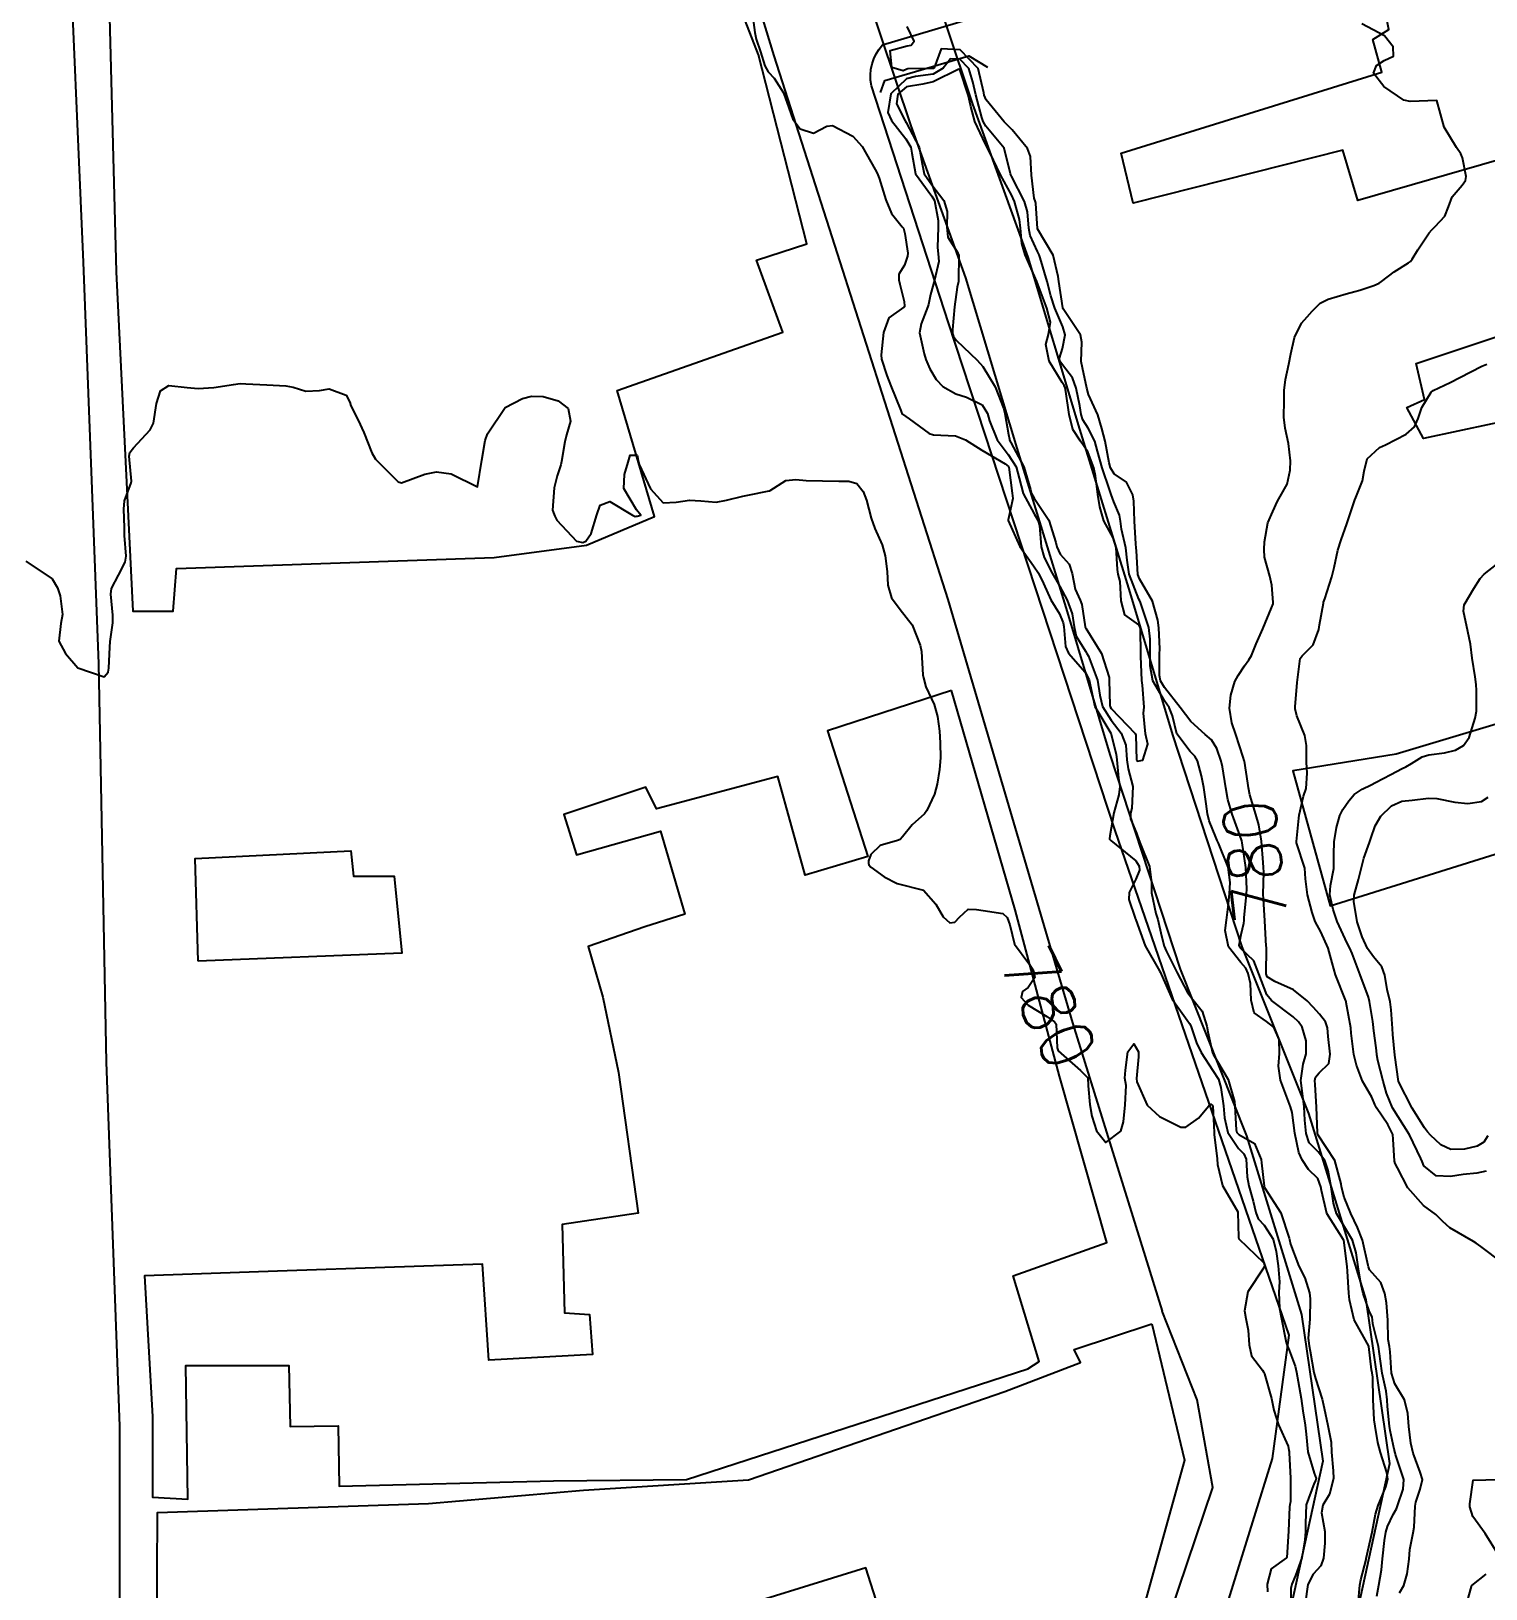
# Model space of a CAD drawing. Header units: metres. Extents: x 307586 to 320046, y 7427249 to 7434250.
# Drawn here: x 319036.6 to 319146.4, y 7428561.8 to 7428679.3 of the extents above; entities that cross this region are included whole.
import ezdxf
from ezdxf.enums import TextEntityAlignment as Align

# ---------------------------------------------------------------- set-up
doc = ezdxf.new("R2010")
doc.units = ezdxf.units.M
doc.header["$MEASUREMENT"] = 0
for name, color, linetype in [('Cotas', 45, 'Continuous'), ('Curvas de Nivel 1m', 11, 'Continuous'), ('Curvas de Nivel 5m', 15, 'Continuous'), ('Edificações', 30, 'Continuous'), ('Hidrografia', 140, 'Continuous'), ('Pontes_Viadutos_Tubos', 190, 'Continuous'), ('Vias Primárias', 230, 'Continuous'), ('Vias Secundárias', 230, 'Continuous')]:
    doc.layers.add(name, color=color, linetype=linetype)
doc.styles.add('Style-STANDARD', font='STANDARD.shx')

msp = doc.modelspace()

# ---------------------------------------------------------------- linework, layer by layer
at = {"layer": 'Curvas de Nivel 1m', "flags": 128}
for points, elevation in [([(319091.02, 7428680.67), (319091.23, 7428679.16), (319091.33, 7428678.66), (319091.66, 7428677.7), (319091.97, 7428676.65), (319092.24, 7428676.2), (319092.68, 7428675.72), (319093.39, 7428674.63), (319093.79, 7428673.5), (319094.1, 7428672.63), (319094.64, 7428671.91), (319095.66, 7428671.58), (319096.65, 7428672.11), (319097.08, 7428672.16), (319098.63, 7428671.36), (319099.32, 7428670.56), (319100.3, 7428668.85), (319100.46, 7428668.55), (319100.6, 7428668.18), (319101.1, 7428666.54), (319101.55, 7428665.52), (319102.33, 7428664.52), (319102.44, 7428664.41), (319102.55, 7428664.01), (319102.76, 7428662.52), (319102.74, 7428662.31), (319102.52, 7428661.63), (319102.09, 7428660.94), (319102.1, 7428660.53), (319102.17, 7428660.2), (319102.49, 7428658.89), (319102.52, 7428658.52), (319102.51, 7428658.49), (319102.48, 7428658.46), (319101.34, 7428657.66), (319100.93, 7428656.54), (319100.75, 7428654.86), (319100.78, 7428654.54), (319101.18, 7428653.3), (319101.49, 7428652.53), (319102.24, 7428650.66), (319102.29, 7428650.52), (319102.32, 7428650.46), (319102.38, 7428650.39), (319102.87, 7428650.03), (319104.37, 7428648.92), (319104.7, 7428648.83), (319106.37, 7428648.75), (319107.12, 7428648.46), (319108.35, 7428647.68), (319110.11, 7428646.65), (319110.33, 7428646.46), (319110.36, 7428646.42), (319110.38, 7428646.38), (319110.65, 7428644.42), (319110.7, 7428644.03), (319110.33, 7428642.42), (319110.33, 7428642.38), (319111.21, 7428640.41), (319112.25, 7428638.95), (319112.62, 7428638.4), (319113.01, 7428637.62), (319113.55, 7428636.39), (319114.2, 7428635.32), (319114.48, 7428634.66), (319114.53, 7428634.37), (319114.66, 7428632.86), (319114.89, 7428632.37), (319116.15, 7428630.94), (319116.45, 7428630.35), (319116.52, 7428629.97), (319116.87, 7428628.34), (319118.09, 7428626.34), (319118.5, 7428624.74), (319118.54, 7428624.32), (319118.66, 7428622.93), (319118.76, 7428622.32), (319118.69, 7428621.67), (319118.3, 7428620.33), (319118.01, 7428618.59), (319117.98, 7428618.36), (319117.98, 7428618.33), (319118, 7428618.31), (319118.08, 7428618.25), (319119.98, 7428616.71), (319120.23, 7428616.3), (319120.25, 7428616.01), (319119.96, 7428615.33), (319119.47, 7428614.31), (319119.44, 7428613.8), (319119.93, 7428612.39), (319119.96, 7428612.3), (319119.97, 7428612.26), (319120.68, 7428610.29), (319121.75, 7428608.42), (319121.84, 7428608.28), (319121.88, 7428608.16), (319122.72, 7428606.27), (319123.84, 7428604.7), (319124.03, 7428604.45), (319124.12, 7428604.26), (319124.56, 7428602.99), (319124.9, 7428602.24), (319125.79, 7428600.9), (319126.2, 7428600.23), (319126.39, 7428599.61), (319126.58, 7428598.22), (319126.65, 7428597.32), (319126.9, 7428596.22), (319127.72, 7428595.01), (319128.13, 7428594.61), (319128.29, 7428594.2), (319128.38, 7428592.88), (319128.5, 7428592.2), (319128.83, 7428591.04), (319129.02, 7428590.19), (319129.2, 7428589.72), (319129.65, 7428589.22), (319130.32, 7428588.17), (319130.55, 7428587.25), (319130.71, 7428586.17), (319130.8, 7428584.97), (319130.75, 7428584.17), (319130.8, 7428582.95), (319130.95, 7428582.17), (319131.32, 7428580.39), (319131.39, 7428580.16), (319131.54, 7428579.8), (319131.99, 7428578.61), (319132.09, 7428578.15), (319132.23, 7428577.43), (319132.45, 7428576.15), (319132.57, 7428575.23), (319132.75, 7428574.14), (319132.81, 7428573.48), (319132.94, 7428572.14), (319133.43, 7428570.53), (319133.57, 7428570.13), (319133.55, 7428570), (319133.42, 7428569.77), (319132.83, 7428568.14), (319132.76, 7428566.76), (319132.77, 7428566.14), (319132.73, 7428565.5), (319132.5, 7428564.14), (319132.01, 7428562.82), (319131.73, 7428562.15), (319131.66, 7428561.82), (319131.68, 7428560.15)], 779), ([(319138.15, 7428561.25), (319138.3, 7428562.08), (319138.5, 7428563.23), (319138.59, 7428564.07), (319138.73, 7428565.44), (319138.83, 7428566.07), (319138.95, 7428566.5), (319139.39, 7428567.41), (319139.63, 7428567.83), (319139.72, 7428568.06), (319140.14, 7428569.33), (319140.18, 7428570.05), (319139.57, 7428571.94), (319139.53, 7428572.06), (319139.46, 7428572.34), (319139.16, 7428573.75), (319139.11, 7428574.07), (319138.97, 7428575.55), (319138.94, 7428576.07), (319138.85, 7428576.72), (319138.56, 7428578.07), (319138.44, 7428578.98), (319138.28, 7428580.08), (319137.85, 7428581.8), (319137.82, 7428582.09), (319137.79, 7428582.3), (319137.58, 7428582.77), (319137.11, 7428584.09), (319136.98, 7428584.72), (319136.74, 7428586.1), (319136.59, 7428587.14), (319136.32, 7428588.1), (319135.65, 7428589.22), (319135.11, 7428590.12), (319134.89, 7428590.9), (319134.7, 7428592.12), (319134.47, 7428593.36), (319134.23, 7428594.12), (319133.72, 7428594.77), (319133.04, 7428595.45), (319132.81, 7428596.14), (319132.73, 7428597.16), (319132.67, 7428598.15), (319132.58, 7428598.96), (319132.43, 7428600.15), (319132.59, 7428601.36), (319132.82, 7428602.14), (319132.82, 7428603.14), (319132.52, 7428604.15), (319132.25, 7428604.57), (319131.84, 7428604.95), (319130.2, 7428606.18), (319129.86, 7428606.6), (319129.24, 7428608.19), (319128.87, 7428609.17), (319127.9, 7428610.09), (319127.79, 7428610.21), (319127.76, 7428610.35), (319127.92, 7428611.14), (319128.12, 7428612.01), (319128.14, 7428612.21), (319128.14, 7428612.41), (319128.33, 7428614.2), (319128.35, 7428614.6), (319128.28, 7428616.21), (319128, 7428618.06), (319127.96, 7428618.21), (319127.94, 7428618.28), (319127.23, 7428620.22), (319126.92, 7428621.34), (319126.75, 7428622.22), (319126.51, 7428623.79), (319126.41, 7428624.23), (319126.08, 7428625.17), (319125.69, 7428625.84), (319125.21, 7428626.24), (319124.11, 7428627.22), (319123.32, 7428628.27), (319122.14, 7428629.78), (319121.83, 7428630.28), (319121.75, 7428630.68), (319121.76, 7428632.28), (319121.77, 7428632.69), (319121.7, 7428634.28), (319121.64, 7428634.85), (319121.24, 7428636.29), (319120.24, 7428637.98), (319120.12, 7428638.3), (319120.03, 7428640.07), (319120, 7428640.3), (319119.96, 7428640.61), (319119.88, 7428642.31), (319119.82, 7428643.82), (319119.75, 7428644.31), (319119.27, 7428645.27), (319118.33, 7428645.88), (319118.05, 7428646.33), (319117.96, 7428646.71), (319117.66, 7428648.34), (319117.41, 7428649.31), (319117.11, 7428650.34), (319116.41, 7428651.88), (319116.28, 7428652.35), (319115.96, 7428653.88), (319115.84, 7428654.36), (319115.9, 7428655.81), (319115.79, 7428656.36), (319114.48, 7428658.34), (319114.46, 7428658.38), (319114.46, 7428658.41), (319114.17, 7428660.38), (319114.12, 7428660.77), (319113.73, 7428662.39), (319112.55, 7428664.37), (319112.54, 7428664.39), (319112.43, 7428666.27), (319112.4, 7428666.4), (319112.3, 7428666.68), (319112.11, 7428668.41), (319112.02, 7428669.81), (319111.8, 7428670.41), (319110.64, 7428671.82), (319110.03, 7428672.44), (319108.67, 7428674.1), (319108.53, 7428674.45), (319108.5, 7428674.63), (319108.08, 7428676.46), (319106.71, 7428677.85), (319105.28, 7428677.93), (319104.76, 7428676.5), (319104.69, 7428676.46), (319102.77, 7428676.44), (319102.69, 7428676.41), (319102.43, 7428676.27), (319101.57, 7428676.54), (319101.44, 7428677.82), (319102.72, 7428678.17), (319103.02, 7428678.21), (319103.25, 7428678.51), (319102.73, 7428679.62)], 779), ([(319136.74, 7428560.67), (319136.88, 7428562.09), (319136.94, 7428562.49), (319137.35, 7428564.02), (319137.36, 7428564.09), (319137.79, 7428566.08), (319138.05, 7428567.43), (319138.25, 7428568.08), (319138.84, 7428569.5), (319138.99, 7428570.07), (319138.92, 7428570.58), (319138.42, 7428572.08), (319138.22, 7428572.84), (319138.02, 7428574.08), (319137.96, 7428574.56), (319137.87, 7428576.08), (319137.84, 7428577.76), (319137.8, 7428578.09), (319137.76, 7428578.32), (319137.55, 7428580.09), (319137.54, 7428580.11), (319136.45, 7428582.1), (319136.08, 7428583.61), (319136.04, 7428584.11), (319135.95, 7428585.77), (319135.92, 7428586.11), (319135.66, 7428588.09), (319135.66, 7428588.11), (319135.64, 7428588.13), (319134.39, 7428590.12), (319133.98, 7428591.84), (319133.94, 7428592.13), (319133.7, 7428592.76), (319133.01, 7428593.44), (319132.53, 7428594.15), (319132.28, 7428594.71), (319131.96, 7428596.16), (319131.76, 7428597.73), (319131.65, 7428598.16), (319131.57, 7428598.36), (319130.89, 7428600.17), (319130.74, 7428601.23), (319130.82, 7428602.17), (319130.78, 7428603.22), (319130.37, 7428604.17), (319129.84, 7428604.6), (319128.89, 7428605.24), (319128.68, 7428606.2), (319128.61, 7428607.46), (319128.44, 7428608.2), (319128.28, 7428608.6), (319127.89, 7428609.05), (319126.97, 7428610.22), (319126.71, 7428611.44), (319126.8, 7428612.22), (319126.94, 7428613.23), (319127.04, 7428614.22), (319127.1, 7428615.08), (319126.93, 7428616.22), (319126.2, 7428618.03), (319126.11, 7428618.23), (319126.01, 7428618.49), (319125.5, 7428619.72), (319125.37, 7428620.24), (319125.28, 7428621), (319125.1, 7428622.24), (319124.93, 7428623.12), (319124.63, 7428624.25), (319124.42, 7428624.6), (319124.08, 7428624.94), (319123.06, 7428626.27), (319122.74, 7428627.65), (319122.48, 7428628.28), (319122.13, 7428628.78), (319121.26, 7428630.29), (319121.04, 7428631.41), (319121.05, 7428632.29), (319121.05, 7428633.43), (319120.94, 7428634.29), (319120.32, 7428636.19), (319120.27, 7428636.3), (319120.21, 7428636.43), (319119.48, 7428638.31), (319119.31, 7428639.37), (319119.21, 7428640.32), (319118.9, 7428641.71), (319118.81, 7428642.32), (319118.74, 7428642.77), (319118.31, 7428643.77), (319118.1, 7428644.33), (319118.01, 7428644.64), (319117.44, 7428646.34), (319117.09, 7428647.61), (319116.88, 7428648.34), (319116.37, 7428649.33), (319115.97, 7428649.95), (319115.85, 7428650.36), (319115.74, 7428651.01), (319115.47, 7428652.36), (319115.2, 7428653.14), (319114.43, 7428654.1), (319114.23, 7428654.38), (319114.2, 7428654.62), (319114.44, 7428655.35), (319114.64, 7428656.38), (319114.46, 7428656.97), (319113.87, 7428658.39), (319113.56, 7428659.32), (319113.28, 7428660.39), (319112.75, 7428662.17), (319112.67, 7428662.4), (319112.54, 7428662.66), (319111.99, 7428663.85), (319111.89, 7428664.41), (319111.8, 7428665.64), (319111.57, 7428666.42), (319110.6, 7428668.33), (319110.55, 7428668.43), (319110.52, 7428668.52), (319110.03, 7428670.44), (319108.65, 7428672.11), (319108.45, 7428672.45), (319108.36, 7428672.75), (319107.91, 7428674.46), (319107.68, 7428675.46), (319107.38, 7428676.46), (319106.7, 7428677.15), (319105.99, 7428677.19), (319105.44, 7428676.49), (319104.69, 7428676.03), (319103.34, 7428675.86), (319102.68, 7428675.67), (319101.5, 7428674.54), (319101.26, 7428673.14), (319101.55, 7428672.54), (319102.63, 7428671.16), (319102.99, 7428670.52), (319103.07, 7428670.07), (319103.35, 7428668.51), (319104.58, 7428666.82), (319104.78, 7428666.5), (319105.07, 7428665), (319105.07, 7428664.49), (319105.01, 7428662.96), (319105.07, 7428662.49), (319105.11, 7428661.9), (319104.78, 7428660.5), (319104.49, 7428659.4), (319104.32, 7428658.67), (319104.27, 7428658.5), (319103.78, 7428657.19), (319103.66, 7428656.51), (319103.99, 7428654.95), (319104.13, 7428654.5), (319104.43, 7428653.8), (319104.91, 7428652.99), (319105.42, 7428652.48), (319106.4, 7428651.92), (319107.2, 7428651.66), (319108.39, 7428651.09), (319108.78, 7428650.45), (319108.93, 7428649.89), (319109.51, 7428648.44), (319110.35, 7428647.34), (319110.95, 7428646.41), (319111.18, 7428645.55), (319111.47, 7428644.41), (319112.3, 7428642.87), (319112.58, 7428642.4), (319112.7, 7428641.98), (319112.82, 7428640.39), (319113.06, 7428639.59), (319113.66, 7428638.39), (319114.23, 7428637.4), (319114.79, 7428636.37), (319115.16, 7428635.32), (319115.31, 7428634.36), (319115.48, 7428633.65), (319116.17, 7428632.52), (319116.28, 7428632.35), (319116.39, 7428632.13), (319117.09, 7428630.34), (319117.26, 7428629.21), (319117.45, 7428628.34), (319118.11, 7428627.31), (319118.87, 7428626.32), (319119.21, 7428625.43), (319119.29, 7428624.31), (319119.4, 7428623.64), (319119.75, 7428622.3), (319119.66, 7428620.67), (319119.58, 7428620.31), (319119.58, 7428619.86), (319120.01, 7428618.78), (319120.19, 7428618.3), (319120.33, 7428617.96), (319121, 7428616.29), (319121.16, 7428615.08), (319121.15, 7428614.29), (319121.49, 7428612.73), (319121.62, 7428612.28), (319121.91, 7428611.04), (319122.1, 7428610.28), (319122.25, 7428609.92), (319123.08, 7428608.27), (319123.86, 7428606.78), (319124.28, 7428606.25), (319124.98, 7428605.38), (319125.33, 7428604.24), (319125.41, 7428603.82), (319125.76, 7428602.23), (319125.81, 7428602.13), (319126.93, 7428600.22), (319127.42, 7428598.56), (319127.45, 7428598.21), (319127.54, 7428596.41), (319127.58, 7428596.21), (319127.73, 7428596.06), (319128.92, 7428595.39), (319129.42, 7428594.18), (319129.45, 7428593.93), (319129.66, 7428592.18), (319129.69, 7428592.08), (319130.9, 7428590.17), (319131.55, 7428588.25), (319131.57, 7428588.16), (319131.64, 7428587.8), (319132.26, 7428586.15), (319132.71, 7428585.25), (319133.07, 7428584.14), (319133.13, 7428583.68), (319133.11, 7428582.14), (319132.98, 7428580.71), (319133.04, 7428580.14), (319133.13, 7428579.73), (319133.41, 7428578.13), (319133.52, 7428577.68), (319134.02, 7428576.12), (319134.17, 7428575.44), (319134.46, 7428574.12), (319134.72, 7428572.86), (319134.74, 7428572.12), (319134.85, 7428570.7), (319134.89, 7428570.12), (319134.58, 7428568.95), (319134.07, 7428568.12), (319133.97, 7428567.54), (319134.23, 7428566.12), (319134.24, 7428565.24), (319134.13, 7428564.12), (319133.93, 7428563.54), (319133.34, 7428562.91), (319132.96, 7428562.14), (319132.74, 7428560.71)], 778), ([(319147.63, 7428586.39), (319146, 7428587.63), (319145.64, 7428587.88), (319145.45, 7428587.99), (319143.65, 7428589.02), (319143.14, 7428589.5), (319142.6, 7428590.03), (319141.67, 7428590.72), (319140.48, 7428592.05), (319139.71, 7428593.56), (319139.54, 7428593.89), (319139.48, 7428594.06), (319139.38, 7428595.71), (319139.36, 7428596.07), (319138.99, 7428596.82), (319138.12, 7428598.08), (319138, 7428598.32), (319137.77, 7428598.89), (319137.08, 7428600.1), (319136.61, 7428601.3), (319136.42, 7428602.1), (319136.22, 7428603.71), (319136.18, 7428604.11), (319135.85, 7428606.03), (319135.83, 7428606.09), (319135.83, 7428606.11), (319135.81, 7428606.15), (319135.04, 7428608.12), (319134.78, 7428609.01), (319134.47, 7428610.13), (319133.92, 7428611.34), (319133.5, 7428612.14), (319133.28, 7428612.81), (319132.93, 7428614.15), (319132.78, 7428615.34), (319132.72, 7428616.15), (319132.1, 7428618.06), (319132.08, 7428618.16), (319132.26, 7428619.92), (319132.29, 7428620.16), (319132.62, 7428621.58), (319132.81, 7428622.15), (319132.89, 7428623.32), (319132.85, 7428624.15), (319132.85, 7428625.39), (319132.73, 7428626.15), (319132.12, 7428627.65), (319131.98, 7428628.16), (319131.98, 7428628.31), (319132.14, 7428630.16), (319132.36, 7428631.97), (319132.53, 7428632.16), (319133.34, 7428632.99), (319133.77, 7428634.14), (319133.83, 7428634.51), (319134.12, 7428636.14), (319134.14, 7428636.22), (319134.22, 7428636.46), (319134.77, 7428638.13), (319134.94, 7428638.82), (319135.2, 7428640.13), (319135.47, 7428640.92), (319135.88, 7428642.12), (319136.31, 7428643.39), (319136.5, 7428643.92), (319136.57, 7428644.11), (319137.06, 7428645.37), (319137.2, 7428646.1), (319137.43, 7428647.02), (319138.36, 7428647.87), (319138.8, 7428648.08), (319140.37, 7428648.89), (319140.99, 7428649.44), (319141.28, 7428650.05), (319141.55, 7428650.9), (319142.25, 7428652.04), (319142.41, 7428652.16), (319143.68, 7428652.77), (319144.42, 7428653.16), (319146.07, 7428654), (319146.32, 7428654.11), (319146.44, 7428654.15)], 781), ([(319146.39, 7428593.3), (319145.7, 7428593.15), (319144.66, 7428593.04), (319143.7, 7428592.89), (319142.64, 7428592.96), (319141.71, 7428593.71), (319141.57, 7428594.04), (319141.48, 7428594.27), (319140.63, 7428596.05), (319139.75, 7428597.4), (319139.34, 7428598.07), (319138.89, 7428599.19), (319138.64, 7428600.08), (319138.24, 7428601.65), (319138.16, 7428602.08), (319138.12, 7428602.39), (319137.89, 7428604.09), (319137.89, 7428604.14), (319137.84, 7428604.58), (319137.61, 7428606.09), (319137.52, 7428606.43), (319136.9, 7428608.1), (319136.29, 7428609.72), (319136.11, 7428610.11), (319135.91, 7428610.49), (319135.17, 7428612.12), (319134.86, 7428613.04), (319134.61, 7428614.13), (319134.67, 7428614.84), (319134.91, 7428616.13), (319134.9, 7428617.21), (319134.93, 7428618.13), (319135.12, 7428619.23), (319135.35, 7428620.12), (319135.58, 7428620.57), (319136.04, 7428621.24), (319136.45, 7428621.7), (319137.05, 7428622.1), (319137.72, 7428622.43), (319138.06, 7428622.6), (319139.22, 7428623.22), (319140.07, 7428623.68), (319140.33, 7428623.8), (319140.77, 7428624.05), (319141.58, 7428624.55), (319142.08, 7428624.69), (319143.27, 7428624.84), (319144.09, 7428625.06), (319144.7, 7428625.4), (319145.11, 7428626), (319145.58, 7428627.46), (319145.68, 7428628), (319145.68, 7428629.54), (319145.65, 7428630), (319145.57, 7428630.58), (319145.35, 7428632), (319145.22, 7428633.04), (319145.03, 7428634.01), (319144.69, 7428635.54), (319144.75, 7428636.01), (319145.46, 7428637.23), (319145.95, 7428637.99), (319146.25, 7428638.32), (319147.17, 7428639.06)], 782), ([(319146.53, 7428595.98), (319146.23, 7428595.49), (319145.73, 7428595.18), (319144.77, 7428594.96), (319143.73, 7428594.94), (319142.99, 7428595.28), (319142.19, 7428596.03), (319141.98, 7428596.28), (319141.74, 7428596.57), (319140.82, 7428598.05), (319139.78, 7428600.06), (319139.52, 7428602.06), (319139.36, 7428603.6), (319139.33, 7428604.07), (319139.24, 7428605.46), (319139.16, 7428606.07), (319138.94, 7428607), (319138.75, 7428608.08), (319138.53, 7428608.72), (319137.9, 7428609.46), (319137.46, 7428610.09), (319137.04, 7428610.97), (319136.66, 7428612.1), (319136.41, 7428613.64), (319136.44, 7428614.11), (319136.77, 7428615.29), (319136.98, 7428616.1), (319137.18, 7428616.91), (319137.6, 7428618.09), (319137.71, 7428618.39), (319138.02, 7428619.34), (319138.46, 7428620.08), (319139.27, 7428620.84), (319140.04, 7428621.2), (319140.81, 7428621.29), (319142.04, 7428621.43), (319142.67, 7428621.41), (319144.04, 7428621.13), (319145.01, 7428621.03), (319146.04, 7428621.17), (319146.54, 7428621.5)], 783), ([(319147.36, 7428564.31), (319146.32, 7428565.98), (319145.39, 7428567.25), (319145.18, 7428567.99), (319145.17, 7428568.22), (319145.42, 7428569.99), (319147.34, 7428570.06)], 781), ([(319144.87, 7428560.44), (319145.29, 7428561.99), (319145.3, 7428562.03), (319145.33, 7428562.07), (319146.41, 7428562.91)], 781)]:
    msp.add_lwpolyline(points, dxfattribs=dict(at, elevation=elevation))
at = {"layer": 'Curvas de Nivel 1m', "elevation": 777, "flags": 128}
msp.add_lwpolyline([(319107.31, 7428674.46), (319106.69, 7428676.39), (319106.63, 7428676.41), (319104.68, 7428675.44), (319103.91, 7428675.27), (319102.68, 7428675.06), (319102.01, 7428674.53), (319101.92, 7428673.79), (319102.56, 7428672.52), (319102.65, 7428672.39), (319103.62, 7428670.51), (319103.84, 7428669.27), (319104, 7428668.51), (319104.59, 7428667.67), (319105.49, 7428666.49), (319105.74, 7428665.66), (319105.72, 7428664.48), (319105.8, 7428663.74), (319106.53, 7428662.56), (319106.6, 7428662.47), (319106.62, 7428662.38), (319106.6, 7428660.47), (319106.59, 7428660.38), (319106.5, 7428659.96), (319106.28, 7428658.47), (319106.15, 7428656.78), (319106.14, 7428656.47), (319106.22, 7428656.24), (319106.45, 7428655.95), (319107.99, 7428654.45), (319108.43, 7428653.97), (319109.35, 7428652.44), (319109.98, 7428650.85), (319110.09, 7428650.43), (319110.37, 7428648.85), (319110.44, 7428648.5), (319110.44, 7428648.43), (319110.53, 7428648.26), (319111.53, 7428646.41), (319112.02, 7428644.7), (319112.1, 7428644.4), (319112.31, 7428644.05), (319113.42, 7428642.39), (319113.93, 7428640.72), (319114, 7428640.38), (319114.26, 7428639.84), (319114.95, 7428639.07), (319115.16, 7428638.37), (319115.39, 7428637.2), (319115.77, 7428636.36), (319115.89, 7428636.03), (319116.14, 7428634.35), (319116.15, 7428634.31), (319116.19, 7428634.24), (319117.37, 7428632.34), (319117.96, 7428630.52), (319117.97, 7428630.33), (319118, 7428628.45), (319118.03, 7428628.33), (319118.12, 7428628.19), (319119.92, 7428626.3), (319119.97, 7428626.18), (319120.03, 7428624.3), (319120.04, 7428624.26), (319120.07, 7428624.22), (319120.5, 7428624.3), (319120.87, 7428625.51), (319120.69, 7428626.29), (319120.56, 7428627.85), (319120.6, 7428628.3), (319120.48, 7428629.95), (319120.43, 7428630.3), (319120.34, 7428632.13), (319120.34, 7428632.3), (319120.32, 7428634.17), (319120.31, 7428634.3), (319120.19, 7428634.49), (319119.15, 7428635.26), (319118.87, 7428636.32), (319118.78, 7428637.78), (319118.65, 7428638.32), (319118.59, 7428638.67), (319118.5, 7428640.33), (319118.27, 7428641.07), (319117.56, 7428642.34), (319117.25, 7428643.4), (319117.1, 7428644.34), (319116.93, 7428645.74), (319116.79, 7428646.35), (319116.35, 7428647.54), (319115.8, 7428648.36), (319115.22, 7428649.22), (319114.94, 7428650.37), (319114.68, 7428652.1), (319114.63, 7428652.38), (319114.57, 7428652.54), (319114.42, 7428652.77), (319113.43, 7428654.39), (319113.19, 7428655.64), (319113.39, 7428656.39), (319113.53, 7428657.32), (319113.26, 7428658.39), (319112.5, 7428660.4), (319111.62, 7428662.41), (319111.37, 7428663.25), (319111.26, 7428664.42), (319111.2, 7428665.06), (319110.81, 7428666.43), (319110.58, 7428666.92), (319109.75, 7428668.44), (319108.95, 7428670.12), (319108.79, 7428670.45), (319108.63, 7428670.74), (319107.82, 7428672.46), (319107.52, 7428673.6)], close=True, dxfattribs=at)
at = {"layer": 'Curvas de Nivel 5m', "elevation": 780, "flags": 128}
for points in [[(319139.87, 7428561.51), (319140.2, 7428562.05), (319140.44, 7428562.95), (319140.58, 7428564.05), (319140.64, 7428564.77), (319140.9, 7428566.04), (319140.97, 7428566.46), (319141.05, 7428568.04), (319141.1, 7428568.35), (319141.42, 7428569.32), (319141.59, 7428570.04), (319141.43, 7428570.61), (319140.89, 7428572.05), (319140.72, 7428572.79), (319140.57, 7428574.05), (319140.5, 7428575.03), (319140.24, 7428576.05), (319139.51, 7428577.26), (319139.25, 7428578.06), (319139.15, 7428579.67), (319139.1, 7428580.07), (319139.01, 7428580.61), (319138.98, 7428582.07), (319138.89, 7428583.38), (319138.75, 7428584.07), (319138.45, 7428584.92), (319137.61, 7428585.86), (319137.53, 7428586.09), (319137.51, 7428586.19), (319137.08, 7428588.1), (319136.69, 7428589.06), (319136.2, 7428590.1), (319135.68, 7428591.34), (319135.49, 7428592.11), (319135.45, 7428592.35), (319134.99, 7428594.12), (319133.73, 7428596.03), (319133.69, 7428596.09), (319133.67, 7428596.13), (319133.67, 7428596.2), (319133.61, 7428598.13), (319133.49, 7428599.85), (319133.47, 7428600.13), (319133.52, 7428600.4), (319133.79, 7428600.73), (319134.52, 7428601.41), (319134.63, 7428602.12), (319134.48, 7428603.47), (319134.42, 7428604.12), (319134.28, 7428604.57), (319133.84, 7428605.13), (319133.36, 7428605.66), (319132.9, 7428606.15), (319131.87, 7428606.97), (319130.45, 7428607.6), (319129.88, 7428607.96), (319129.81, 7428608.18), (319129.83, 7428610.11), (319129.82, 7428610.18), (319129.8, 7428610.28), (319129.7, 7428612.18), (319129.6, 7428613.83), (319129.59, 7428614.19), (319129.63, 7428615.84), (319129.61, 7428616.19), (319129.58, 7428616.59), (319129.45, 7428618.19), (319129.25, 7428619.42), (319129.02, 7428620.2), (319128.56, 7428621.69), (319128.47, 7428622.2), (319128.42, 7428622.57), (319128.17, 7428624.21), (319128.15, 7428624.28), (319128.08, 7428624.51), (319127.51, 7428626.22), (319127.22, 7428627.1), (319127.05, 7428628.22), (319127.15, 7428629.2), (319127.44, 7428630.22), (319127.68, 7428630.69), (319128.16, 7428631.4), (319128.5, 7428631.87), (319128.7, 7428632.2), (319129.06, 7428633.08), (319129.54, 7428634.19), (319130.21, 7428635.79), (319130.32, 7428636.08), (319130.33, 7428636.18), (319130.23, 7428637.5), (319130.09, 7428638.18), (319129.67, 7428639.6), (319129.66, 7428640.19), (319129.69, 7428640.77), (319129.94, 7428642.19), (319130.3, 7428643.04), (319130.66, 7428643.83), (319130.86, 7428644.17), (319131.38, 7428645.11), (319131.62, 7428646.17), (319131.63, 7428646.88), (319131.49, 7428648.17), (319131.23, 7428649.32), (319131.13, 7428650.17), (319131.17, 7428651.41), (319131.16, 7428652.18), (319131.25, 7428653.01), (319131.52, 7428654.17), (319131.67, 7428654.95), (319131.94, 7428656.17), (319132.47, 7428657.25), (319132.9, 7428657.74), (319133.27, 7428658.15), (319133.87, 7428658.77), (319134.49, 7428659.05), (319135.84, 7428659.46), (319136.5, 7428659.65), (319136.87, 7428659.74), (319137.93, 7428660.1), (319138.33, 7428660.27), (319138.51, 7428660.39), (319139.47, 7428661.13), (319140.53, 7428661.79), (319140.7, 7428661.9), (319140.83, 7428662.07), (319141.25, 7428662.77), (319142.1, 7428664.05), (319142.3, 7428664.3), (319142.56, 7428664.53), (319143.29, 7428665.31), (319143.55, 7428666.03), (319143.84, 7428666.78), (319144.6, 7428667.65), (319144.84, 7428668.02), (319144.89, 7428668.3), (319144.62, 7428669.73), (319144.5, 7428670.02), (319144.17, 7428670.49), (319143.23, 7428672.03), (319142.67, 7428674.04), (319140.67, 7428673.96), (319140.19, 7428674.07), (319138.69, 7428675.09), (319137.91, 7428676.1), (319138.12, 7428676.68), (319138.71, 7428677.05), (319139.42, 7428677.38), (319139.39, 7428678.08), (319138.73, 7428678.93), (319137.03, 7428679.81)], [(319036.23, 7428639.31), (319038.22, 7428637.96), (319038.61, 7428637.29), (319038.81, 7428636.68), (319038.99, 7428635.28), (319038.88, 7428634.59), (319038.72, 7428633.28), (319039.21, 7428632.33), (319040.14, 7428631.26), (319042.13, 7428630.59), (319042.44, 7428630.93), (319042.5, 7428631.24), (319042.56, 7428632.83), (319042.59, 7428633.24), (319042.78, 7428634.64), (319042.78, 7428635.23), (319042.63, 7428636.81), (319042.69, 7428637.24), (319043.21, 7428638.24), (319043.73, 7428639.23), (319043.8, 7428639.67), (319043.67, 7428641.23), (319043.66, 7428641.83), (319043.62, 7428643.23), (319043.66, 7428643.85), (319044.18, 7428645.22), (319044.19, 7428645.34), (319044.02, 7428647.22), (319044.07, 7428647.49), (319044.34, 7428647.85), (319045.62, 7428649.2), (319045.85, 7428649.71), (319046.09, 7428651.19), (319046.39, 7428652.14), (319047.02, 7428652.56), (319048.4, 7428652.41), (319049.23, 7428652.33), (319050.4, 7428652.4), (319051.9, 7428652.63), (319052.4, 7428652.69), (319052.83, 7428652.68), (319054.4, 7428652.59), (319055.85, 7428652.53), (319056.4, 7428652.42), (319057.35, 7428652.11), (319058.39, 7428652.17), (319059.12, 7428652.31), (319060.39, 7428651.83), (319060.66, 7428651.3), (319060.76, 7428651.02), (319061.3, 7428649.94), (319061.74, 7428649.01), (319062.34, 7428647.48), (319062.6, 7428647), (319064.32, 7428645.28), (319064.56, 7428645.22), (319066.32, 7428645.87), (319067.22, 7428646.05), (319068.32, 7428645.89), (319070.31, 7428644.91), (319070.64, 7428646.91), (319070.87, 7428648.39), (319071.07, 7428648.9), (319072.38, 7428650.88), (319073.69, 7428651.57), (319074.39, 7428651.74), (319075.27, 7428651.73), (319076.39, 7428651.39), (319077.14, 7428650.82), (319077.33, 7428649.86), (319077.03, 7428648.82), (319076.89, 7428648.29), (319076.64, 7428646.83), (319076.59, 7428646.57), (319076.32, 7428645.73), (319076.1, 7428644.83), (319075.97, 7428643.15), (319076.09, 7428642.83), (319076.15, 7428642.7), (319076.28, 7428642.4), (319077.78, 7428640.81), (319078.26, 7428640.72), (319078.47, 7428640.81), (319078.87, 7428641.4), (319079.3, 7428642.8), (319079.56, 7428643.53), (319080.3, 7428643.8), (319082.01, 7428642.76), (319082.2, 7428642.68), (319082.28, 7428642.69), (319082.34, 7428642.7), (319082.63, 7428642.76), (319082.29, 7428643.18), (319081.34, 7428644.77), (319081.39, 7428645.84), (319081.67, 7428646.77), (319081.81, 7428647.3), (319082.34, 7428647.29), (319082.46, 7428646.76), (319082.5, 7428646.59), (319083.36, 7428644.75), (319084.3, 7428643.71), (319085.28, 7428643.74), (319086.3, 7428643.91), (319087.16, 7428643.84), (319088.3, 7428643.76), (319089.08, 7428643.9), (319090.31, 7428644.21), (319090.69, 7428644.28), (319092.31, 7428644.6), (319092.34, 7428644.61), (319092.38, 7428644.64), (319093.57, 7428645.38), (319094.32, 7428645.45), (319095.1, 7428645.39), (319096.32, 7428645.36), (319097.57, 7428645.33), (319098.32, 7428645.33), (319098.91, 7428645.16), (319099.41, 7428644.55), (319099.66, 7428643.91), (319100.01, 7428642.54), (319100.28, 7428641.77), (319100.83, 7428640.53), (319101.07, 7428639.71), (319101.22, 7428638.53), (319101.27, 7428637.49), (319101.55, 7428636.53), (319102.2, 7428635.67), (319103.09, 7428634.51), (319103.71, 7428632.97), (319103.79, 7428632.5), (319103.9, 7428630.74), (319103.94, 7428630.5), (319104.14, 7428629.82), (319104.56, 7428628.93), (319104.76, 7428628.49), (319105.01, 7428627.59), (319105.15, 7428626.48), (319105.2, 7428625.6), (319105.23, 7428624.48), (319105.16, 7428623.58), (319104.99, 7428622.49), (319104.79, 7428621.74), (319104.21, 7428620.5), (319104.02, 7428620.26), (319103.09, 7428619.43), (319102.37, 7428618.52), (319102.2, 7428618.32), (319102, 7428618.24), (319100.68, 7428617.85), (319099.98, 7428617.19), (319099.81, 7428616.71), (319099.81, 7428616.54), (319099.83, 7428616.4), (319099.97, 7428616.22), (319100.99, 7428615.5), (319101.96, 7428615), (319103.95, 7428614.5), (319104.89, 7428613.43), (319105.44, 7428612.48), (319105.93, 7428612.04), (319106.32, 7428612.08), (319106.68, 7428612.46), (319107.32, 7428613.07), (319107.94, 7428613.03), (319108.46, 7428612.96), (319109.94, 7428612.74), (319110.26, 7428612.42), (319110.47, 7428611.87), (319110.81, 7428610.41), (319111.89, 7428608.96), (319112.25, 7428608.4), (319112.36, 7428607.91), (319111.86, 7428607.16), (319111.43, 7428606.84), (319111.31, 7428606.41), (319111.85, 7428605.82), (319113.26, 7428604.96), (319113.83, 7428604.56), (319113.92, 7428604.46), (319113.95, 7428604.38), (319114.04, 7428602.6), (319114.12, 7428602.38), (319115.79, 7428600.89), (319116.36, 7428600.34), (319116.38, 7428599.74), (319116.5, 7428598.34), (319116.65, 7428597.44), (319117.01, 7428596.34), (319117.72, 7428595.47), (319118.83, 7428596.31), (319119.03, 7428597.02), (319119.16, 7428598.31), (319119.24, 7428599.77), (319119.14, 7428600.31), (319119.18, 7428600.92), (319119.37, 7428602.31), (319119.82, 7428602.9), (319120.16, 7428602.3), (319120.17, 7428601.93), (319120.02, 7428600.3), (319120.04, 7428600.04), (319120.83, 7428598.29), (319121.75, 7428597.42), (319123.37, 7428596.62), (319123.74, 7428596.63), (319124.69, 7428597.3), (319125.47, 7428598.23), (319125.64, 7428598.35), (319125.76, 7428598.26), (319125.77, 7428598.23), (319125.88, 7428596.23), (319125.89, 7428596.07), (319126.11, 7428594.23), (319126.14, 7428593.8), (319126.52, 7428592.22), (319127.66, 7428590.24), (319127.67, 7428590.21), (319127.72, 7428588.29), (319127.75, 7428588.21), (319129.62, 7428586.4), (319129.68, 7428586.18), (319129.67, 7428586.12), (319129.61, 7428585.98), (319128.41, 7428584.2), (319128.16, 7428582.78), (319128.26, 7428582.2), (319128.44, 7428581.32), (319128.53, 7428580.2), (319128.71, 7428579.37), (319129.52, 7428578.3), (319129.6, 7428578.18), (319129.68, 7428578.02), (319130.2, 7428576.17), (319130.38, 7428575.28), (319130.73, 7428574.17), (319131.46, 7428572.56), (319131.52, 7428572.23), (319131.54, 7428572.16), (319131.55, 7428572.06), (319131.65, 7428570.16), (319131.63, 7428568.38), (319131.59, 7428568.16), (319131.57, 7428567.99), (319131.5, 7428566.16), (319131.37, 7428564.17), (319131.35, 7428564.14), (319130.19, 7428563.32), (319129.89, 7428562.17), (319129.91, 7428561.59)]]:
    msp.add_lwpolyline(points, dxfattribs=at)
at = {"layer": 'Edificações'}
for points in [[(319163.86, 7428674.83), (319162.42, 7428674.33), (319156.87, 7428672.31), (319136.71, 7428666.51), (319135.58, 7428670.3), (319119.78, 7428666.31), (319118.87, 7428670.07), (319138.54, 7428676.18), (319137.85, 7428678.65), (319139.07, 7428679.39), (319138.85, 7428680.4), (319144.01, 7428681.7), (319143.81, 7428682.37), (319146.28, 7428683), (319144.82, 7428688.42), (319157.72, 7428691.94), (319162.27, 7428678.82), (319162.76, 7428678.32), (319163.86, 7428674.83)], [(319042.39, 7428686.1), (319043.05, 7428661.13), (319044.29, 7428635.54), (319047.34, 7428635.54), (319047.59, 7428638.76), (319071.56, 7428639.59), (319078.53, 7428640.52), (319083.66, 7428642.66), (319080.85, 7428652.16), (319093.33, 7428656.56), (319091.35, 7428662), (319095.15, 7428663.24), (319091.51, 7428677.49), (319087.77, 7428687.09)], [(319147.77, 7428656.42), (319149.45, 7428650.2), (319141.67, 7428648.56), (319140.42, 7428650.9), (319141.76, 7428651.5), (319141.11, 7428654.22), (319147.77, 7428656.42)], [(319106.07, 7428629.54), (319096.72, 7428626.52), (319099.74, 7428617.03), (319095.02, 7428615.63), (319092.96, 7428623.06), (319083.82, 7428620.63), (319083.01, 7428622.25), (319076.82, 7428620.19), (319077.78, 7428617.17), (319084.11, 7428618.94), (319085.95, 7428612.68), (319082.93, 7428611.72), (319078.65, 7428610.24), (319079.76, 7428606.42), (319080.93, 7428600.75), (319082.43, 7428590.13), (319076.7, 7428589.28), (319076.88, 7428582.63), (319078.75, 7428582.49), (319078.98, 7428579.47), (319071.15, 7428579.04), (319070.69, 7428586.29), (319055.94, 7428585.78), (319045.19, 7428585.41), (319045.79, 7428574.81), (319045.79, 7428568.71), (319048.44, 7428568.57), (319048.3, 7428578.65), (319056.07, 7428578.65), (319056.16, 7428574.05), (319059.79, 7428574.1), (319059.88, 7428569.55), (319076.04, 7428569.96), (319086.07, 7428570.05), (319111.83, 7428578.4), (319112.69, 7428578.96), (319110.72, 7428585.41), (319117.79, 7428587.92), (319114.21, 7428600.46), (319110.86, 7428613.01), (319106.07, 7428629.54)], [(319156.04, 7428629.67), (319139.61, 7428624.76), (319131.81, 7428623.48), (319134.62, 7428613.32), (319153.35, 7428619.17)], [(319049.22, 7428609.15), (319049, 7428616.87), (319060.74, 7428617.45), (319060.95, 7428615.56), (319064.02, 7428615.56), (319064.6, 7428609.73), (319049.22, 7428609.15)], [(319046.1, 7428558.42), (319046.17, 7428567.56), (319066.6, 7428568.25), (319078.3, 7428569.26), (319090.74, 7428570.02), (319110.09, 7428576.7), (319115.79, 7428578.87), (319115.33, 7428579.86), (319121.19, 7428581.78)], [(319121.19, 7428581.78), (319123.65, 7428571.5), (319119.65, 7428557.13)], [(319101.52, 7428557.41), (319099.6, 7428563.4), (319087.76, 7428559.73)]]:
    msp.add_lwpolyline(points, dxfattribs=at)
at = {"layer": 'Hidrografia'}
for points in [[(319075.88, 7428750.14), (319080.3, 7428737.09), (319085.02, 7428725.05), (319089.34, 7428710.41), (319094.92, 7428696.19), (319102.99, 7428672.12), (319107.13, 7428660.66), (319110.99, 7428647.82), (319114.8, 7428635.49), (319118.02, 7428624.72), (319123.32, 7428608.54), (319128.33, 7428595.98), (319132.48, 7428582.5), (319134.09, 7428571.44), (319130.92, 7428556.99)], [(319135.71, 7428555.62), (319139.14, 7428571.26), (319137.34, 7428583.6), (319133.02, 7428597.64), (319127.99, 7428610.23), (319122.76, 7428626.21), (319119.55, 7428636.94), (319115.75, 7428649.26), (319111.85, 7428662.22), (319107.68, 7428673.76), (319099.6, 7428697.89), (319094.05, 7428712.03), (319089.73, 7428726.66), (319084.98, 7428738.77), (319081.33, 7428749.95)]]:
    msp.add_lwpolyline(points, dxfattribs=at)
at = {"layer": 'Pontes_Viadutos_Tubos'}
msp.add_lwpolyline([(319100.7, 7428674.65), (319101.03, 7428675.56), (319107.36, 7428677.4), (319108.78, 7428676.56)], dxfattribs=at)
at = {"layer": 'Vias Primárias'}
for points in [[(319043.58, 7428519.15), (319043.33, 7428544.62), (319043.33, 7428574.07), (319042.32, 7428601.52), (319041.74, 7428631.56), (319040.57, 7428661.84), (319039.4, 7428689.12), (319038.23, 7428722.5), (319037.48, 7428742.76, -0.35962), (319040.74, 7428747.02), (319053.19, 7428741.42, -0.069572), (319063.82, 7428734.74, -0.050234), (319074.37, 7428723.87, -0.064931), (319079.65, 7428715.07), (319084.67, 7428702.52), (319088.67, 7428690.51), (319092.67, 7428677.42), (319097.03, 7428663.75), (319105.78, 7428636.4), (319115.2, 7428604.48), (319121.96, 7428582.75)], [(319043.58, 7428519.15), (319043.33, 7428544.62), (319043.33, 7428574.07), (319042.32, 7428601.52), (319041.74, 7428631.56), (319040.57, 7428661.84), (319039.4, 7428689.12), (319038.23, 7428722.5), (319037.48, 7428742.76, -0.35962), (319040.74, 7428747.02), (319053.19, 7428741.42, -0.069572), (319063.82, 7428734.74, -0.050234), (319074.37, 7428723.87, -0.064931), (319079.65, 7428715.07), (319084.67, 7428702.52), (319088.67, 7428690.51), (319092.67, 7428677.42), (319097.03, 7428663.75), (319105.78, 7428636.4), (319115.2, 7428604.48), (319121.96, 7428582.75)], [(319131.54, 7428580.93), (319118.42, 7428618.99), (319105.85, 7428657.27), (319100.03, 7428675.15, -0.247199), (319100.87, 7428678.23), (319117.85, 7428683.31), (319132.18, 7428687.62), (319146.59, 7428691.12), (319153.99, 7428693.01, -0.35047), (319160.19, 7428690.21), (319162.28, 7428682.49)], [(319131.54, 7428580.93), (319118.42, 7428618.99), (319105.85, 7428657.27), (319100.03, 7428675.15, -0.247199), (319100.87, 7428678.23), (319117.85, 7428683.31), (319132.18, 7428687.62), (319146.59, 7428691.12), (319153.99, 7428693.01, -0.35047), (319160.19, 7428690.21), (319162.28, 7428682.49)]]:
    msp.add_lwpolyline(points, format="xyb", dxfattribs=at)
at = {"layer": 'Vias Secundárias'}
for points in [[(319043.58, 7428519.15), (319047.15, 7428515.99), (319058.27, 7428516.86), (319076.81, 7428522.61), (319097.02, 7428531.99), (319112.59, 7428541.31), (319115.58, 7428544.52), (319121.25, 7428556.06), (319125.77, 7428569.45), (319124.6, 7428576.05), (319121.96, 7428582.75)], [(319043.58, 7428519.15), (319047.15, 7428515.99), (319058.27, 7428516.86), (319076.81, 7428522.61), (319097.02, 7428531.99), (319112.59, 7428541.31), (319115.58, 7428544.52), (319121.25, 7428556.06), (319125.77, 7428569.45), (319124.6, 7428576.05), (319121.96, 7428582.75)], [(319035.78, 7428507.67), (319041.04, 7428508.29), (319050.47, 7428509.61), (319065.87, 7428514.07), (319086.74, 7428521.05), (319105.17, 7428529.54), (319116.11, 7428539.61), (319120.57, 7428545.66), (319125.82, 7428557.3), (319130.29, 7428571.64), (319131.54, 7428580.93)], [(319035.78, 7428507.67), (319041.04, 7428508.29), (319050.47, 7428509.61), (319065.87, 7428514.07), (319086.74, 7428521.05), (319105.17, 7428529.54), (319116.11, 7428539.61), (319120.57, 7428545.66), (319125.82, 7428557.3), (319130.29, 7428571.64), (319131.54, 7428580.93)]]:
    msp.add_lwpolyline(points, dxfattribs=at)

# ---------------------------------------------------------------- texts
at = {"layer": 'Cotas', "style": 'Style-STANDARD'}
for rotation, p in [(96.339, (319128.93, 7428616.66, 780)), (295.2525, (319113.41, 7428605.66, 780))]:
    msp.add_text('780', height=4, rotation=rotation, dxfattribs=at).set_placement(p, align=Align.MIDDLE_CENTER)

doc.saveas('drawing.dxf')
